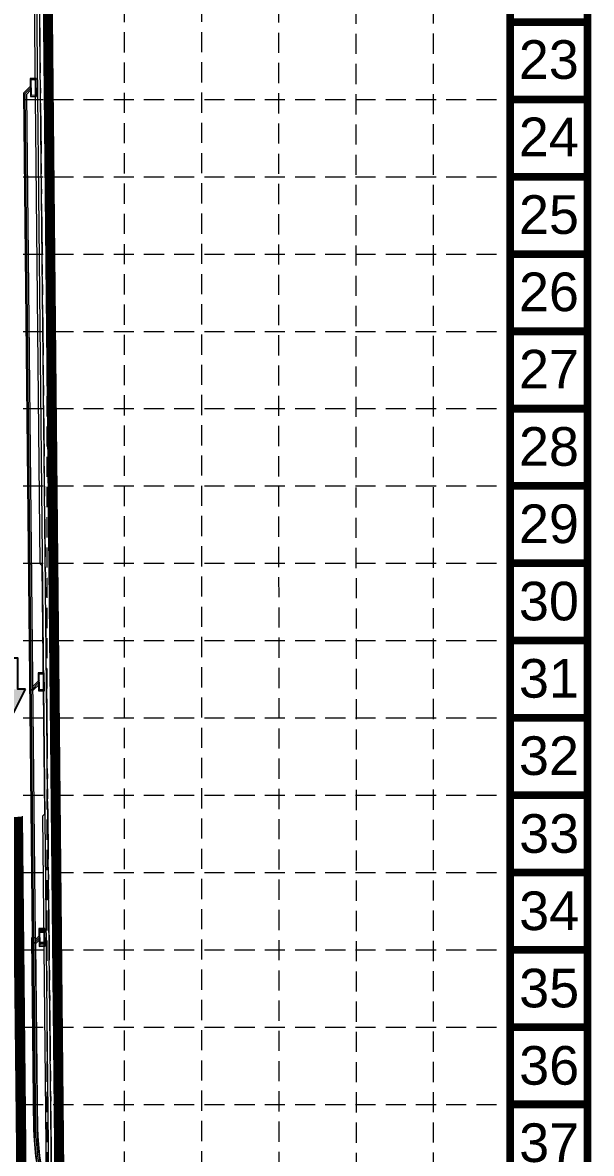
# Model space of a CAD drawing. Extents: x 2509062 to 2510599, y 7103311 to 7105769.
# Drawn here: x 2510317 to 2510599, y 7104324 to 7104885 of the extents above; entities that cross this region are included whole.
import ezdxf
from ezdxf.enums import TextEntityAlignment as Align

# ---------------------------------------------------------------- set-up
doc = ezdxf.new("R2010")
doc.units = 0
doc.header["$LTSCALE"] = 40
doc.header["$MEASUREMENT"] = 0
for name, pattern in [('DASHED', [0.75, 0.5, -0.25]), ('HIDDEN', [0.375, 0.25, -0.125]), ('PHANTOM2', [1.25, 0.625, -0.125, 0.125, -0.125, 0.125, -0.125])]:
    doc.linetypes.add(name, pattern=pattern)
for name, color, linetype in [('1 EROSION BLANKET', 84, 'Continuous'), ('BASE', 7, 'Continuous'), ('GRID', 254, 'DASHED'), ('LIMITS OF DISTURBANCE', 1, 'Continuous'), ('STORM', 5, 'Continuous'), ('XHO461B_PT$0$V-BNDY-E', 14, 'Continuous'), ('XHO461B_PT$0$V-BNDY-N-P2', 2, 'PHANTOM2'), ('XHO461B_ST$0$C-PHASE-BNDY', 14, 'Continuous'), ('XHO461C_PT$0$V-BNDY-ALL-N', 6, 'Continuous'), ('XHO461C_PV$0$C-PHASE-BNDY', 3, 'Continuous'), ('XHO461C_PV$0$C-ROAD-FACE-PH2', 12, 'Continuous'), ('XHO461PT$0$V-BNDY-ALL-N', 6, 'Continuous')]:
    doc.layers.add(name, color=color, linetype=linetype)
doc.styles.get("Standard").update_dxf_attribs({"font": 'ARIAL.TTF'})

msp = doc.modelspace()

# ---------------------------------------------------------------- linework, layer by layer
msp.add_lwpolyline([(2510318.39, 7104554.11), (2510314.55, 7104554.14), (2510314.67, 7104569.5), (2510310.83, 7104569.53), (2510310.71, 7104554.17), (2510306.87, 7104554.2), (2510312.54, 7104542.64), (2510318.39, 7104554.11)], close=True)
at = {"color": 254}
msp.add_solid([(2510306.87, 7104554.2), (2510318.39, 7104554.11), (2510312.54, 7104542.64), (2510318.39, 7104554.11)], dxfattribs=at)
at = {"layer": '1 EROSION BLANKET', "linetype": 'Continuous', "const_width": 5}
msp.add_lwpolyline([(2510314.43, 7104490.85), (2510316.48, 7104300.23)], dxfattribs=at)
at = {"layer": 'BASE', "const_width": 3.83}
for points in [[(2510597.34, 7103313.16), (2510597.34, 7105766.73), (2509063.86, 7105766.73), (2509063.86, 7103313.16)], [(2510559.01, 7103351.49), (2510559.01, 7105728.4), (2509102.19, 7105728.4), (2509102.19, 7103351.49)]]:
    msp.add_lwpolyline(points, close=True, dxfattribs=at)
for points in [[(2510597.34, 7104884.98), (2510559.01, 7104884.98)], [(2510597.34, 7104846.64), (2510559.01, 7104846.64)], [(2510597.34, 7104808.31), (2510559.01, 7104808.31)], [(2510597.34, 7104769.97), (2510559.01, 7104769.97)], [(2510597.34, 7104731.63), (2510559.01, 7104731.63)], [(2510597.34, 7104693.29), (2510559.01, 7104693.29)], [(2510597.34, 7104654.96), (2510559.01, 7104654.96)], [(2510597.34, 7104616.62), (2510559.01, 7104616.62)], [(2510597.34, 7104578.28), (2510559.01, 7104578.28)], [(2510597.34, 7104539.95), (2510559.01, 7104539.95)], [(2510597.34, 7104501.61), (2510559.01, 7104501.61)], [(2510597.34, 7104463.27), (2510559.01, 7104463.27)], [(2510597.34, 7104424.93), (2510559.01, 7104424.93)], [(2510597.34, 7104386.6), (2510559.01, 7104386.6)], [(2510597.34, 7104348.26), (2510559.01, 7104348.26)]]:
    msp.add_lwpolyline(points, dxfattribs=at)
at = {"layer": 'GRID', "color": 252, "linetype": 'HIDDEN', "lineweight": 0}
for p, q in [((2510329.24, 7103504.46), (2510329.15, 7105729.26)), ((2510367.61, 7103504.93), (2510367.49, 7105729.26)), ((2510406.02, 7103505.06), (2510405.83, 7105729.26)), ((2510444.28, 7103504.72), (2510444.16, 7105729.26)), ((2510482.7, 7103504.22), (2510482.5, 7105729.26)), ((2510521.06, 7103504.33), (2510520.84, 7105729.26)), ((2509102.19, 7104846.64), (2510559.01, 7104846.64)), ((2509102.19, 7104808.31), (2510559.01, 7104808.31)), ((2509102.19, 7104769.97), (2510559.01, 7104769.97)), ((2509102.19, 7104731.63), (2510559.01, 7104731.63)), ((2509102.19, 7104693.29), (2510559.01, 7104693.29)), ((2509102.19, 7104654.96), (2510559.01, 7104654.96)), ((2509102.19, 7104616.62), (2510559.01, 7104616.62)), ((2509102.19, 7104578.28), (2510559.01, 7104578.28)), ((2509102.19, 7104539.95), (2510559.01, 7104539.95)), ((2509102.19, 7104501.61), (2510559.01, 7104501.61)), ((2509102.19, 7104463.27), (2510559.01, 7104463.27)), ((2509102.19, 7104424.93), (2510559.01, 7104424.93)), ((2509102.19, 7104386.6), (2510559.01, 7104386.6)), ((2509102.19, 7104348.26), (2510559.01, 7104348.26))]:
    msp.add_line(p, q, dxfattribs=at)
at = {"layer": 'LIMITS OF DISTURBANCE', "linetype": 'HIDDEN', "ltscale": 3, "const_width": 5}
msp.add_lwpolyline([(2510346.96, 7104107.84), (2509196.41, 7104099.99), (2509189.37, 7105338.21), (2510325.02, 7105349.1), (2510335.26, 7104307.47), (2510344.6, 7104260.31), (2510346.93, 7104123.52), (2510346.93, 7104123.52), (2510346.96, 7104107.84)], close=True, dxfattribs=at)
at = {"layer": 'STORM', "lineweight": 0}
for p, q in [((2510320.74, 7104853.12), (2510317.55, 7104849.87)), ((2510320.74, 7104853.12), (2510317.55, 7104849.87)), ((2510321.27, 7104852.59), (2510318.31, 7104849.57)), ((2510321.27, 7104852.59), (2510318.31, 7104849.57)), ((2510323.73, 7104857.06), (2510320.73, 7104857.02)), ((2510323.73, 7104857.06), (2510320.73, 7104857.02)), ((2510320.73, 7104857.02), (2510320.82, 7104848.15)), ((2510320.73, 7104857.02), (2510320.82, 7104848.15)), ((2510321.23, 7104856.53), (2510323.23, 7104856.55)), ((2510321.23, 7104856.53), (2510323.23, 7104856.55)), ((2510321.32, 7104848.66), (2510321.23, 7104856.53)), ((2510321.32, 7104848.66), (2510321.23, 7104856.53)), ((2510323.23, 7104856.55), (2510323.32, 7104848.68)), ((2510323.23, 7104856.55), (2510323.32, 7104848.68)), ((2510323.82, 7104848.18), (2510323.73, 7104857.06)), ((2510323.82, 7104848.18), (2510323.73, 7104857.06)), ((2510322.83, 7104334.44), (2510317.55, 7104849.87)), ((2510321.84, 7104431.02), (2510317.55, 7104849.87)), ((2510323.58, 7104334.44), (2510318.31, 7104849.57)), ((2510323.58, 7104334.44), (2510318.31, 7104849.57)), ((2510320.79, 7104851.03), (2510319.06, 7104849.27)), ((2510320.79, 7104851.03), (2510319.06, 7104849.27)), ((2510324.33, 7104334.45), (2510319.06, 7104849.27)), ((2510323.34, 7104431.03), (2510319.06, 7104849.27)), ((2510320.82, 7104848.15), (2510323.82, 7104848.18)), ((2510320.82, 7104848.15), (2510323.82, 7104848.18)), ((2510323.32, 7104848.68), (2510321.32, 7104848.66)), ((2510323.32, 7104848.68), (2510321.32, 7104848.66)), ((2510327.75, 7104562.23), (2510324.75, 7104562.2)), ((2510327.75, 7104562.23), (2510324.75, 7104562.2)), ((2510324.75, 7104562.2), (2510324.84, 7104553.33)), ((2510324.75, 7104562.2), (2510324.84, 7104553.33)), ((2510325.25, 7104561.71), (2510327.25, 7104561.73)), ((2510325.25, 7104561.71), (2510327.25, 7104561.73)), ((2510325.33, 7104553.83), (2510325.25, 7104561.71)), ((2510325.33, 7104553.83), (2510325.25, 7104561.71)), ((2510327.25, 7104561.73), (2510327.33, 7104553.85)), ((2510327.25, 7104561.73), (2510327.33, 7104553.85)), ((2510327.84, 7104553.36), (2510327.75, 7104562.23)), ((2510327.84, 7104553.36), (2510327.75, 7104562.23)), ((2510325.29, 7104557.77), (2510321.33, 7104553.74)), ((2510325.29, 7104557.77), (2510321.33, 7104553.74)), ((2510325.28, 7104558.83), (2510322.07, 7104555.56)), ((2510325.3, 7104556.71), (2510322.09, 7104553.44)), ((2510324.84, 7104553.33), (2510327.84, 7104553.36)), ((2510324.84, 7104553.33), (2510327.84, 7104553.36)), ((2510327.33, 7104553.85), (2510325.33, 7104553.83)), ((2510327.33, 7104553.85), (2510325.33, 7104553.83)), ((2510325.58, 7104432.11), (2510323.6, 7104430.09)), ((2510328.04, 7104435.51), (2510325.04, 7104435.48)), ((2510325.04, 7104435.48), (2510325.14, 7104426.6)), ((2510328.06, 7104434.17), (2510325.06, 7104434.14)), ((2510325.06, 7104434.14), (2510325.12, 7104427.95)), ((2510325.55, 7104434.98), (2510327.55, 7104435)), ((2510325.63, 7104427.11), (2510325.55, 7104434.98)), ((2510325.56, 7104433.64), (2510327.56, 7104433.66)), ((2510325.62, 7104428.45), (2510325.56, 7104433.64)), ((2510327.55, 7104435), (2510327.63, 7104427.13)), ((2510327.56, 7104433.66), (2510327.62, 7104428.47)), ((2510328.14, 7104426.63), (2510328.04, 7104435.51)), ((2510328.12, 7104427.98), (2510328.06, 7104434.17)), ((2510321.59, 7104431.01), (2510323.59, 7104431.03)), ((2510322.58, 7104334.43), (2510321.59, 7104431.01)), ((2510325.59, 7104431.05), (2510322.62, 7104428.02)), ((2510325.59, 7104431.05), (2510322.62, 7104428.02)), ((2510323.6, 7104430.09), (2510323.59, 7104431.03)), ((2510325.6, 7104429.99), (2510323.62, 7104427.97)), ((2510324.58, 7104334.45), (2510323.62, 7104427.97)), ((2510325.12, 7104427.95), (2510328.12, 7104427.98)), ((2510325.14, 7104426.6), (2510328.14, 7104426.63)), ((2510327.62, 7104428.47), (2510325.62, 7104428.45)), ((2510327.63, 7104427.13), (2510325.63, 7104427.11))]:
    msp.add_line(p, q, dxfattribs=at)
for radius in [101, 100.75, 100, 100, 99.25, 99]:
    msp.add_arc((2510423.57, 7104335.47), radius, 180.5865, 198.7814, dxfattribs=at)
at = {"layer": 'XHO461B_PT$0$V-BNDY-E', "color": 7, "lineweight": 0}
msp.add_line((2510333.58, 7104090.45), (2510320.72, 7105346.3), dxfattribs=at)
at = {"layer": 'XHO461B_PT$0$V-BNDY-N-P2', "color": 7, "lineweight": 0}
msp.add_line((2510322.78, 7105144.78), (2510332.19, 7104225.66), dxfattribs=at)
at = {"layer": 'XHO461B_ST$0$C-PHASE-BNDY', "color": 7, "lineweight": 0}
msp.add_line((2510321.28, 7105145.14), (2510330.69, 7104225.65), dxfattribs=at)
at = {"layer": 'XHO461C_PT$0$V-BNDY-ALL-N', "color": 7, "lineweight": 0}
msp.add_line((2510333.58, 7104090.45), (2510320.72, 7105346.3), dxfattribs=at)
at = {"layer": 'XHO461C_PV$0$C-PHASE-BNDY', "color": 7, "lineweight": 0}
msp.add_line((2510321.28, 7105145.14), (2510330.69, 7104225.65), dxfattribs=at)
at = {"layer": 'XHO461C_PV$0$C-ROAD-FACE-PH2', "color": 7, "lineweight": 0}
for p, q in [((2510325.69, 7104616.34), (2510321.01, 7105073.76)), ((2510325.69, 7104616.34), (2510326.7, 7104615.35)), ((2510327.96, 7104492.36), (2510326.7, 7104615.35)), ((2510319.28, 7104265.53), (2510316.97, 7104491.25)), ((2510326.97, 7104491.35), (2510327.96, 7104492.36)), ((2510329.28, 7104265.63), (2510326.97, 7104491.35))]:
    msp.add_line(p, q, dxfattribs=at)
at = {"layer": 'XHO461PT$0$V-BNDY-ALL-N', "color": 7, "lineweight": 0}
msp.add_line((2510333.58, 7104090.45), (2510320.72, 7105346.3), dxfattribs=at)

# ---------------------------------------------------------------- texts
at = {"layer": 'BASE'}
for s, p in [('23', (2510578.12, 7104866.42)), ('24', (2510578.12, 7104828.08)), ('25', (2510578.19, 7104789.55)), ('26', (2510578.19, 7104751.21)), ('27', (2510578.19, 7104712.87)), ('28', (2510578.19, 7104674.54)), ('29', (2510578.19, 7104636.2)), ('30', (2510578.19, 7104597.86)), ('31', (2510578.19, 7104559.53)), ('32', (2510578.19, 7104521.19)), ('33', (2510578.31, 7104482.59)), ('34', (2510578.31, 7104444.26)), ('35', (2510578.31, 7104405.92)), ('36', (2510578.31, 7104367.58)), ('37', (2510578.31, 7104329.24))]:
    msp.add_text(s, height=19.169, dxfattribs=at).set_placement(p, align=Align.MIDDLE_CENTER)

doc.saveas('drawing.dxf')
